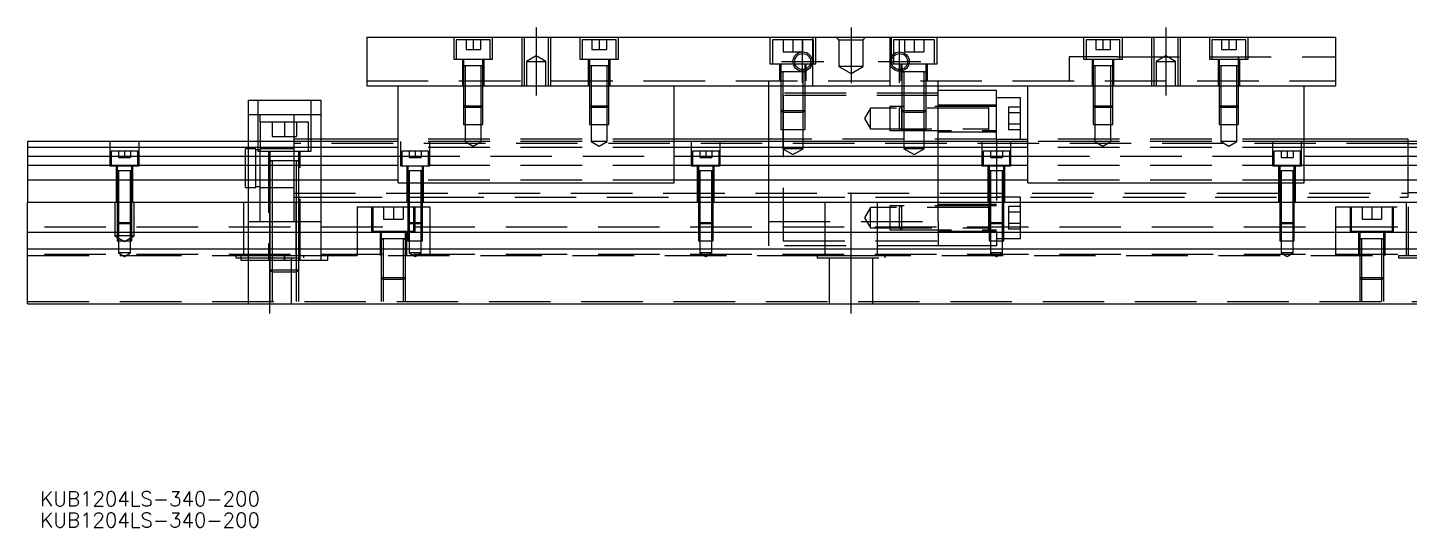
# Model space of a CAD drawing. Extents: x -12 to 491, y -280 to 102.
# Drawn here: x 0 to 285.2, y -279.9 to -176.7 of the extents above; entities that cross this region are included whole.
import ezdxf

# ---------------------------------------------------------------- set-up
doc = ezdxf.new("R2010")
doc.units = 0
doc.linetypes.add('CENTER', pattern=[50.8, 31.75, -6.35, 6.35, -6.35])
doc.linetypes.add('DASHED', pattern=[19.05, 12.7, -6.35])
doc.layers.get('0').update_dxf_attribs({"linetype": 'CONTINUOUS'})
doc.layers.add('CENTER', color=1, linetype='CENTER')
doc.styles.get("Standard").update_dxf_attribs({"font": 'txt.shx', "height": 3, "bigfont": 'bigfont.shx'})

# ---------------------------------------------------------------- blocks, each defined once
blk = doc.blocks.new('*U2')
at = {"color": 7, "linetype": 'CONTINUOUS'}
blk.add_text('KUB1204LS-340-200', height=3, dxfattribs=at).set_placement((2.58, -279.86))
blk = doc.blocks.new('*U3')
at = {"color": 7, "linetype": 'CONTINUOUS'}
blk.add_text('KUB1204LS-340-200', height=3, dxfattribs=at).set_placement((2.58, -275.48))

msp = doc.modelspace()

# ---------------------------------------------------------------- linework, layer by layer
at = {"color": 7, "linetype": 'CONTINUOUS'}
for p, q in [((70, -178.73), (70, -188.73)), ((70, -178.73), (270, -178.73)), ((270, -178.73), (270, -188.73)), ((70, -188.73), (270, -188.73)), ((76.5, -208.73), (76.5, -188.73)), ((133.5, -208.73), (133.5, -188.73)), ((153, -200.23), (153, -188.73)), ((188, -200.23), (188, -188.73)), ((200, -189.73), (188, -189.73)), ((200, -199.73), (200, -189.73)), ((206.5, -208.73), (206.5, -188.73)), ((263.5, -208.73), (263.5, -188.73)), ((45.5, -191.73), (45.5, -200.23)), ((45.5, -191.73), (60.5, -191.73)), ((60.5, -191.73), (60.5, -200.23)), ((205, -191.23), (200, -191.23)), ((205, -199.73), (205, -191.23)), ((76.5, -200.23), (0, -200.23)), ((0, -200.23), (0, -201.48)), ((0, -201.48), (0, -203.26)), ((76.5, -201.48), (0, -201.48)), ((76.5, -199.73), (60.5, -199.73)), ((153, -199.73), (133.5, -199.73)), ((206.5, -200.23), (133.5, -200.23)), ((206.5, -201.48), (133.5, -201.48)), ((200, -199.73), (206.5, -199.73)), ((285, -199.73), (263.5, -199.73)), ((340, -200.23), (263.5, -200.23)), ((340, -201.48), (263.5, -201.48)), ((285, -200.23), (285, -199.73)), ((0, -203.26), (76.5, -203.26)), ((0, -203.26), (0, -205.15)), ((0, -205.15), (0, -208.21)), ((76.5, -205.15), (0, -205.15)), ((133.5, -203.26), (206.5, -203.26)), ((206.5, -205.15), (133.5, -205.15)), ((263.5, -203.26), (340, -203.26)), ((340, -205.15), (263.5, -205.15)), ((76.5, -208.21), (0, -208.21)), ((0, -208.21), (0, -212.73)), ((206.5, -208.21), (133.5, -208.21)), ((340, -208.21), (263.5, -208.21)), ((76.5, -208.73), (133.5, -208.73)), ((206.5, -208.73), (263.5, -208.73)), ((0, -219.03), (0, -212.73)), ((0, -212.73), (340, -212.73)), ((340, -219.03), (0, -219.03)), ((0, -222.43), (0, -219.03)), ((0, -233.73), (0, -222.43)), ((340, -222.43), (0, -222.43)), ((0, -233.73), (340, -233.73))]:
    msp.add_line(p, q, dxfattribs=at)
at = {"color": 3, "linetype": 'DASHED'}
for p, q in [((88, -178.73), (88, -183.23)), ((95.5, -179.23), (88.5, -179.23)), ((88.5, -179.23), (88.5, -183.23)), ((90.5, -179.23), (90.5, -181.23)), ((92, -179.23), (92, -181.23)), ((93.5, -179.23), (93.5, -181.23)), ((95.5, -183.23), (95.5, -179.23)), ((96, -183.23), (96, -178.73)), ((102, -178.73), (102, -188.73)), ((102.5, -178.73), (102.5, -188.73)), ((107.5, -188.73), (107.5, -178.73)), ((108, -188.73), (108, -178.73)), ((114, -178.73), (114, -183.23)), ((121.5, -179.23), (114.5, -179.23)), ((114.5, -179.23), (114.5, -183.23)), ((116.5, -179.23), (116.5, -181.23)), ((118, -179.23), (118, -181.23)), ((119.5, -179.23), (119.5, -181.23)), ((121.5, -183.23), (121.5, -179.23)), ((122, -183.23), (122, -178.73)), ((153.25, -178.73), (153.25, -184.23)), ((162.25, -179.23), (153.75, -179.23)), ((153.75, -179.23), (153.75, -184.23)), ((156, -179.23), (156, -181.73)), ((158, -179.23), (158, -181.73)), ((160, -179.23), (160, -181.73)), ((162, -178.73), (162, -188.73)), ((162.25, -184.23), (162.25, -179.23)), ((162.75, -184.23), (162.75, -178.73)), ((167.5, -179.23), (167, -178.73)), ((167.5, -179.23), (167.5, -184.73)), ((167.5, -179.23), (172.5, -179.23)), ((172.5, -179.23), (173, -178.73)), ((172.5, -184.73), (172.5, -179.23)), ((178, -178.73), (178, -188.73)), ((178.25, -178.73), (178.25, -184.23)), ((187.25, -179.23), (178.75, -179.23)), ((178.75, -179.23), (178.75, -182.17)), ((181, -179.23), (181, -181.73)), ((183, -179.23), (183, -181.73)), ((185, -179.23), (185, -181.73)), ((187.25, -184.23), (187.25, -179.23)), ((187.75, -184.23), (187.75, -178.73)), ((218, -178.73), (218, -183.23)), ((225.5, -179.23), (218.5, -179.23)), ((218.5, -179.23), (218.5, -183.23)), ((220.5, -179.23), (220.5, -181.23)), ((222, -179.23), (222, -181.23)), ((223.5, -179.23), (223.5, -181.23)), ((225.5, -183.23), (225.5, -179.23)), ((226, -183.23), (226, -178.73)), ((232, -178.73), (232, -188.73)), ((232.5, -178.73), (232.5, -188.73)), ((237.5, -188.73), (237.5, -178.73)), ((238, -188.73), (238, -178.73)), ((244, -178.73), (244, -183.23)), ((251.5, -179.23), (244.5, -179.23)), ((244.5, -179.23), (244.5, -183.23)), ((246.5, -179.23), (246.5, -181.23)), ((248, -179.23), (248, -181.23)), ((249.5, -179.23), (249.5, -181.23)), ((251.5, -183.23), (251.5, -179.23)), ((252, -183.23), (252, -178.73)), ((90.5, -181.23), (92, -181.23)), ((92, -181.23), (93.5, -181.23)), ((116.5, -181.23), (118, -181.23)), ((118, -181.23), (119.5, -181.23)), ((156, -181.73), (158, -181.73)), ((158, -181.73), (160, -181.73)), ((178.75, -182.17), (178.75, -182.65)), ((181, -181.73), (183, -181.73)), ((183, -181.73), (185, -181.73)), ((220.5, -181.23), (222, -181.23)), ((222, -181.23), (223.5, -181.23)), ((246.5, -181.23), (248, -181.23)), ((248, -181.23), (249.5, -181.23)), ((88, -183.23), (96, -183.23)), ((89.75, -183.23), (89.75, -188.73)), ((90, -183.23), (90, -184.63)), ((90, -184.62), (90, -184.63)), ((90, -184.63), (90.22, -184.63)), ((90.22, -184.63), (90, -184.63)), ((90, -184.63), (90, -188.73)), ((90, -184.63), (90, -184.63)), ((93.78, -184.63), (90.22, -184.63)), ((90.35, -184.63), (90.35, -188.73)), ((93.65, -188.73), (93.65, -184.63)), ((93.78, -184.63), (94, -184.63)), ((94, -184.63), (93.78, -184.63)), ((94, -184.63), (94, -183.23)), ((94, -184.63), (94, -184.62)), ((94, -188.73), (94, -184.63)), ((94, -184.63), (94, -184.63)), ((94.25, -188.73), (94.25, -183.23)), ((105, -182.58), (103, -183.73)), ((103, -183.73), (105, -183.73)), ((103, -183.73), (103, -188.73)), ((107, -183.73), (105, -182.58)), ((105, -183.73), (107, -183.73)), ((107, -188.73), (107, -183.73)), ((114, -183.23), (122, -183.23)), ((115.75, -183.23), (115.75, -188.73)), ((116, -183.23), (116, -184.63)), ((116, -184.62), (116, -184.63)), ((116.22, -184.63), (116, -184.63)), ((116, -184.63), (116, -188.73)), ((116, -184.63), (116, -184.63)), ((119.78, -184.63), (116.22, -184.63)), ((116.35, -184.63), (116.35, -188.73)), ((119.65, -188.73), (119.65, -184.63)), ((120, -184.63), (119.78, -184.63)), ((120, -184.63), (120, -183.23)), ((120, -184.63), (120, -184.62)), ((120, -188.73), (120, -184.63)), ((120, -184.63), (120, -184.63)), ((120.25, -188.73), (120.25, -183.23)), ((153.25, -184.23), (162.75, -184.23)), ((155.25, -184.23), (155.25, -187.73)), ((155.5, -184.23), (155.5, -185.83)), ((160.5, -185.3), (160.5, -184.23)), ((160.5, -185.67), (160.5, -185.3)), ((160.75, -187.73), (160.75, -184.23)), ((172.5, -184.73), (167.5, -184.73)), ((167.5, -184.73), (170, -186.17)), ((170, -186.17), (172.5, -184.73)), ((178.25, -184.23), (187.75, -184.23)), ((178.75, -182.65), (178.75, -184.23)), ((180.25, -184.23), (180.25, -187.73)), ((180.5, -184.23), (180.5, -185.3)), ((180.5, -185.3), (180.5, -185.67)), ((185.5, -185.83), (185.5, -184.23)), ((185.75, -187.73), (185.75, -184.23)), ((225, -182.73), (215, -182.73)), ((215, -182.73), (215, -187.73)), ((218, -183.23), (226, -183.23)), ((219.75, -183.23), (219.75, -188.73)), ((220, -183.23), (220, -184.63)), ((220, -184.62), (220, -184.63)), ((220.22, -184.63), (220, -184.63)), ((220, -184.63), (220, -188.73)), ((220, -184.63), (220, -184.63)), ((223.78, -184.63), (220.22, -184.63)), ((220.35, -184.63), (220.35, -188.73)), ((223.65, -188.73), (223.65, -184.63)), ((224, -184.63), (223.78, -184.63)), ((224, -184.63), (224, -183.23)), ((224, -184.63), (224, -184.62)), ((224, -188.73), (224, -184.63)), ((224, -184.63), (224, -184.63)), ((224.25, -188.73), (224.25, -183.23)), ((225, -182.73), (270, -182.73)), ((235, -182.58), (233, -183.73)), ((233, -183.73), (235, -183.73)), ((233, -183.73), (233, -188.73)), ((237, -183.73), (235, -182.58)), ((235, -183.73), (237, -183.73)), ((237, -188.73), (237, -183.73)), ((244, -183.23), (252, -183.23)), ((245.75, -183.23), (245.75, -188.73)), ((246, -183.23), (246, -184.63)), ((246, -184.62), (246, -184.63)), ((250, -184.63), (246, -184.63)), ((246, -184.63), (246, -184.63)), ((246, -184.63), (246, -188.73)), ((246.35, -184.63), (246.35, -188.73)), ((249.65, -188.73), (249.65, -184.63)), ((250, -183.23), (250, -182.73)), ((250, -182.73), (250, -183.23)), ((250, -184.63), (250, -183.23)), ((250, -188.73), (250, -184.63)), ((250.25, -188.73), (250.25, -183.23)), ((70, -187.73), (270, -187.73)), ((153, -188.73), (153, -187.73)), ((155.5, -185.83), (155.76, -185.83)), ((155.76, -185.83), (155.5, -185.83)), ((155.5, -185.83), (155.5, -185.84)), ((155.5, -185.83), (155.5, -185.83)), ((155.5, -185.83), (155.5, -187.73)), ((155.5, -187.73), (155.5, -188.73)), ((155.5, -187.73), (155.5, -188.73)), ((160.01, -185.83), (155.76, -185.83)), ((155.9, -185.83), (155.9, -187.73)), ((155.9, -187.73), (155.9, -188.73)), ((160.24, -185.83), (160.01, -185.83)), ((160.1, -187.73), (160.1, -185.83)), ((160.1, -188.73), (160.1, -187.73)), ((160.24, -185.83), (160.5, -185.83)), ((160.5, -185.83), (160.24, -185.83)), ((160.5, -185.83), (160.5, -185.67)), ((160.5, -185.84), (160.5, -185.83)), ((160.5, -187.73), (160.5, -185.83)), ((160.5, -185.83), (160.5, -185.83)), ((160.5, -188.73), (160.5, -187.73)), ((160.5, -188.73), (160.5, -187.73)), ((180.5, -185.67), (180.5, -185.83)), ((180.5, -185.83), (180.76, -185.83)), ((180.76, -185.83), (180.5, -185.83)), ((180.5, -185.83), (180.5, -185.84)), ((180.5, -185.83), (180.5, -185.83)), ((180.5, -185.83), (180.5, -187.73)), ((180.5, -187.73), (180.5, -188.73)), ((180.5, -187.73), (180.5, -188.73)), ((185.24, -185.83), (180.76, -185.83)), ((180.9, -185.83), (180.9, -187.73)), ((180.9, -187.73), (180.9, -188.73)), ((185.1, -187.73), (185.1, -185.83)), ((185.1, -188.73), (185.1, -187.73)), ((185.24, -185.83), (185.5, -185.83)), ((185.5, -185.83), (185.24, -185.83)), ((185.5, -185.84), (185.5, -185.83)), ((185.5, -187.73), (185.5, -185.83)), ((185.5, -185.83), (185.5, -185.83)), ((185.5, -188.73), (185.5, -187.73)), ((185.5, -188.73), (185.5, -187.73)), ((188, -188.73), (188, -187.73)), ((90, -188.73), (90, -192.88)), ((90, -188.73), (90, -192.88)), ((90.35, -188.73), (90.35, -193.23)), ((93.65, -193.23), (93.65, -188.73)), ((94, -192.88), (94, -188.73)), ((94, -192.88), (94, -188.73)), ((116, -188.73), (116, -192.88)), ((116, -188.73), (116, -192.88)), ((116.35, -188.73), (116.35, -193.23)), ((119.65, -193.23), (119.65, -188.73)), ((120, -192.88), (120, -188.73)), ((120, -192.88), (120, -188.73)), ((188, -190.23), (153, -190.23)), ((155.5, -188.73), (155.5, -193.83)), ((155.5, -188.73), (155.5, -193.83)), ((155.9, -188.73), (155.9, -194.23)), ((188, -190.73), (156, -190.73)), ((156, -190.73), (156, -220.73)), ((160.1, -194.23), (160.1, -188.73)), ((160.5, -193.83), (160.5, -188.73)), ((160.5, -193.83), (160.5, -188.73)), ((180.5, -188.73), (180.5, -193.83)), ((180.5, -188.73), (180.5, -193.83)), ((180.9, -188.73), (180.9, -194.23)), ((185.1, -194.23), (185.1, -188.73)), ((185.5, -193.83), (185.5, -188.73)), ((185.5, -193.83), (185.5, -188.73)), ((220, -188.73), (220, -192.88)), ((220, -188.73), (220, -192.88)), ((220.35, -188.73), (220.35, -193.23)), ((223.65, -193.23), (223.65, -188.73)), ((224, -192.88), (224, -188.73)), ((224, -192.88), (224, -188.73)), ((246, -188.73), (246, -192.88)), ((246, -188.73), (246, -192.88)), ((246.35, -188.73), (246.35, -193.23)), ((249.65, -193.23), (249.65, -188.73)), ((250, -192.88), (250, -188.73)), ((250, -192.88), (250, -188.73)), ((47.5, -191.73), (47.5, -202.23)), ((58.5, -202.23), (58.5, -191.73)), ((90, -192.88), (94, -192.88)), ((90, -192.88), (90, -196.73)), ((90, -192.88), (90.35, -193.23)), ((93.65, -193.23), (90.35, -193.23)), ((90.35, -193.23), (90.35, -196.73)), ((93.65, -193.23), (94, -192.88)), ((93.65, -196.73), (93.65, -193.23)), ((94, -196.73), (94, -192.88)), ((116, -192.88), (120, -192.88)), ((116, -192.88), (116, -196.73)), ((116, -192.88), (116.35, -193.23)), ((119.65, -193.23), (116.35, -193.23)), ((116.35, -193.23), (116.35, -196.73)), ((119.65, -193.23), (120, -192.88)), ((119.65, -196.73), (119.65, -193.23)), ((120, -196.73), (120, -192.88)), ((155.5, -193.83), (158.5, -193.83)), ((155.5, -193.83), (155.5, -197.73)), ((155.5, -193.83), (155.9, -194.23)), ((158.5, -193.83), (160.5, -193.83)), ((160.1, -194.23), (160.5, -193.83)), ((160.5, -197.73), (160.5, -193.83)), ((174, -193.38), (172.79, -195.48)), ((174, -197.58), (174, -193.38)), ((198.4, -193.38), (174, -193.38)), ((178, -192.98), (178, -197.98)), ((200, -192.98), (178, -192.98)), ((180.4, -192.98), (180.4, -197.98)), ((180.5, -193.83), (181.5, -193.83)), ((180.5, -193.83), (180.5, -197.73)), ((180.5, -193.83), (180.9, -194.23)), ((181.5, -193.83), (185.5, -193.83)), ((185.1, -194.23), (185.5, -193.83)), ((185.5, -197.73), (185.5, -193.83)), ((200, -192.73), (188, -192.73)), ((198.4, -197.98), (198.4, -192.98)), ((202.5, -193.17), (202.5, -197.79)), ((205, -193.17), (202.5, -193.17)), ((220, -192.88), (224, -192.88)), ((220, -192.88), (220, -196.73)), ((220, -192.88), (220.35, -193.23)), ((223.65, -193.23), (220.35, -193.23)), ((220.35, -193.23), (220.35, -196.73)), ((223.65, -193.23), (224, -192.88)), ((223.65, -196.73), (223.65, -193.23)), ((224, -196.73), (224, -192.88)), ((246, -192.88), (250, -192.88)), ((246, -192.88), (246, -196.73)), ((246, -192.88), (246.35, -193.23)), ((249.65, -193.23), (246.35, -193.23)), ((246.35, -193.23), (246.35, -196.73)), ((249.65, -193.23), (250, -192.88)), ((249.65, -196.73), (249.65, -193.23)), ((250, -196.73), (250, -192.88)), ((48, -194.73), (45.5, -194.73)), ((48, -196.23), (48, -194.73)), ((55, -194.73), (48, -194.73)), ((58, -196.23), (48, -196.23)), ((48, -196.23), (48, -200.23)), ((50.5, -196.23), (50.5, -199.23)), ((53, -196.23), (53, -199.23)), ((55, -196.23), (55, -194.73)), ((60.5, -194.73), (55, -194.73)), ((55, -200.23), (55, -196.23)), ((55.5, -196.23), (55.5, -199.23)), ((58, -200.23), (58, -196.23)), ((90, -196.73), (94, -196.73)), ((90.35, -196.73), (90.35, -200.23)), ((93.65, -200.23), (93.65, -196.73)), ((116, -196.73), (120, -196.73)), ((116.35, -196.73), (116.35, -200.23)), ((119.65, -200.23), (119.65, -196.73)), ((158.5, -194.23), (155.9, -194.23)), ((155.9, -194.23), (155.9, -197.73)), ((160.1, -194.23), (158.5, -194.23)), ((160.1, -197.73), (160.1, -194.23)), ((172.79, -195.48), (174, -197.58)), ((181.5, -194.23), (180.9, -194.23)), ((180.9, -194.23), (180.9, -197.73)), ((185.1, -194.23), (181.5, -194.23)), ((185.1, -197.73), (185.1, -194.23)), ((205, -194.33), (202.5, -194.33)), ((205, -196.63), (202.5, -196.63)), ((220, -196.73), (224, -196.73)), ((220.35, -196.73), (220.35, -200.23)), ((223.65, -200.23), (223.65, -196.73)), ((246, -196.73), (250, -196.73)), ((246.35, -196.73), (246.35, -200.23)), ((249.65, -200.23), (249.65, -196.73)), ((50.5, -199.23), (53, -199.23)), ((53, -199.23), (55.5, -199.23)), ((155.5, -197.73), (160.5, -197.73)), ((155.9, -197.73), (155.9, -201.73)), ((160.1, -201.73), (160.1, -197.73)), ((174, -197.58), (198.4, -197.58)), ((178, -197.98), (200, -197.98)), ((180.5, -197.73), (185.5, -197.73)), ((180.9, -197.73), (180.9, -201.73)), ((185.1, -201.73), (185.1, -197.73)), ((188, -198.23), (200, -198.23)), ((205, -197.79), (202.5, -197.79)), ((17, -200.23), (17, -205.23)), ((22.75, -202.23), (17.25, -202.23)), ((17.25, -202.23), (17.25, -205.23)), ((18.75, -202.23), (18.75, -203.53)), ((20, -202.23), (20, -203.53)), ((21.25, -202.23), (21.25, -203.53)), ((22.75, -205.23), (22.75, -202.23)), ((23, -205.23), (23, -200.23)), ((45, -205.73), (45, -201.73)), ((45.5, -201.73), (45, -201.73)), ((45.5, -200.23), (45.5, -212.73)), ((47.1, -201.73), (45.5, -201.73)), ((47.1, -205.73), (47.1, -201.73)), ((48, -201.93), (47.1, -201.93)), ((47.5, -202.23), (58.5, -202.23)), ((48, -200.23), (48, -202.23)), ((55, -201.73), (48, -201.73)), ((48, -205.73), (48, -202.23)), ((49.75, -202.23), (49.75, -224.73)), ((50, -202.23), (50, -204.23)), ((58, -199.73), (55, -199.73)), ((55, -202.23), (55, -200.23)), ((285, -200.61), (55, -200.61)), ((55, -204.23), (55, -202.23)), ((56, -204.23), (56, -202.23)), ((56.25, -224.73), (56.25, -202.23)), ((60.5, -199.73), (58, -199.73)), ((58, -202.23), (58, -200.23)), ((60.5, -200.23), (60.5, -212.73)), ((133.5, -199.73), (76.5, -199.73)), ((133.5, -200.23), (76.5, -200.23)), ((133.5, -201.48), (76.5, -201.48)), ((77, -200.23), (77, -205.23)), ((82.75, -202.23), (77.25, -202.23)), ((77.25, -202.23), (77.25, -205.23)), ((78.75, -202.23), (78.75, -203.53)), ((80, -202.23), (80, -203.53)), ((81.25, -202.23), (81.25, -203.53)), ((82.75, -205.23), (82.75, -202.23)), ((83, -205.23), (83, -200.23)), ((93.65, -200.23), (90.35, -200.23)), ((90.35, -200.23), (92, -201.18)), ((92, -201.18), (93.65, -200.23)), ((119.65, -200.23), (116.35, -200.23)), ((116.35, -200.23), (118, -201.18)), ((118, -201.18), (119.65, -200.23)), ((137, -200.23), (137, -205.23)), ((142.75, -202.23), (137.25, -202.23)), ((137.25, -202.23), (137.25, -205.23)), ((138.75, -202.23), (138.75, -203.53)), ((140, -202.23), (140, -203.53)), ((141.25, -202.23), (141.25, -203.53)), ((142.75, -205.23), (142.75, -202.23)), ((143, -205.23), (143, -200.23)), ((156, -199.73), (153, -199.73)), ((153, -208.73), (153, -200.23)), ((160.1, -201.73), (155.9, -201.73)), ((155.9, -201.73), (158, -202.94)), ((200, -199.73), (156, -199.73)), ((158, -202.94), (160.1, -201.73)), ((185.1, -201.73), (180.9, -201.73)), ((180.9, -201.73), (183, -202.94)), ((183, -202.94), (185.1, -201.73)), ((188, -208.73), (188, -200.23)), ((197, -200.23), (197, -205.23)), ((202.75, -202.23), (197.25, -202.23)), ((197.25, -202.23), (197.25, -205.23)), ((198.75, -202.23), (198.75, -203.53)), ((200, -199.73), (200, -221.73)), ((201.25, -202.23), (201.25, -203.53)), ((202.75, -205.23), (202.75, -202.23)), ((203, -205.23), (203, -200.23)), ((263.5, -199.73), (206.5, -199.73)), ((221.35, -200.23), (206.5, -200.23)), ((263.5, -201.48), (206.5, -201.48)), ((263.5, -200.23), (220.35, -200.23)), ((220.35, -200.23), (222, -201.18)), ((222, -201.18), (223.65, -200.23)), ((249.65, -200.23), (246.35, -200.23)), ((246.35, -200.23), (248, -201.18)), ((248, -201.18), (249.65, -200.23)), ((257, -200.23), (257, -205.23)), ((262.75, -202.23), (257.25, -202.23)), ((257.25, -202.23), (257.25, -205.23)), ((258.75, -202.23), (258.75, -203.53)), ((260, -202.23), (260, -203.53)), ((261.25, -202.23), (261.25, -203.53)), ((262.75, -205.23), (262.75, -202.23)), ((263, -205.23), (263, -200.23)), ((285, -205.73), (285, -200.23)), ((290, -200.73), (285, -200.73)), ((17, -205.23), (23, -205.23)), ((18.25, -205.23), (18.25, -212.73)), ((18.5, -205.23), (18.5, -206.23)), ((18.75, -203.53), (20, -203.53)), ((20, -203.53), (21.25, -203.53)), ((21.5, -206.23), (21.5, -205.23)), ((21.75, -212.73), (21.75, -205.23)), ((50, -204.22), (50, -204.23)), ((50, -204.23), (50.35, -204.23)), ((50.35, -204.23), (50, -204.23)), ((50, -204.23), (50, -204.23)), ((50, -204.23), (50, -212.73)), ((55.65, -204.23), (50.35, -204.23)), ((50.5, -204.23), (50.5, -212.73)), ((55, -205.73), (55, -204.23)), ((55.5, -212.73), (55.5, -204.23)), ((55.65, -204.23), (56, -204.23)), ((56, -204.23), (55.65, -204.23)), ((56, -204.23), (56, -204.22)), ((56, -204.23), (56, -204.23)), ((56, -212.73), (56, -204.23)), ((76.5, -203.26), (133.5, -203.26)), ((133.5, -205.15), (76.5, -205.15)), ((77, -205.23), (83, -205.23)), ((78.25, -205.23), (78.25, -212.73)), ((78.5, -205.23), (78.5, -206.23)), ((78.75, -203.53), (80, -203.53)), ((80, -203.53), (81.25, -203.53)), ((81.5, -206.23), (81.5, -205.23)), ((81.75, -212.73), (81.75, -205.23)), ((137, -205.23), (143, -205.23)), ((138.25, -205.23), (138.25, -212.73)), ((138.5, -205.23), (138.5, -206.23)), ((138.75, -203.53), (140, -203.53)), ((140, -203.53), (141.25, -203.53)), ((141.5, -206.23), (141.5, -205.23)), ((141.75, -212.73), (141.75, -205.23)), ((197, -205.23), (203, -205.23)), ((198.25, -205.23), (198.25, -212.73)), ((198.5, -205.23), (198.5, -206.23)), ((198.75, -203.53), (200, -203.53)), ((200, -203.53), (201.25, -203.53)), ((201.5, -206.23), (201.5, -205.23)), ((201.75, -212.73), (201.75, -205.23)), ((206.5, -203.26), (263.5, -203.26)), ((263.5, -205.15), (206.5, -205.15)), ((257, -205.23), (263, -205.23)), ((258.25, -205.23), (258.25, -212.73)), ((258.5, -205.23), (258.5, -206.23)), ((258.75, -203.53), (260, -203.53)), ((260, -203.53), (261.25, -203.53)), ((261.5, -206.23), (261.5, -205.23)), ((261.75, -212.73), (261.75, -205.23)), ((18.5, -206.22), (18.5, -206.23)), ((18.5, -206.23), (21.5, -206.23)), ((18.5, -206.23), (18.5, -206.24)), ((18.5, -206.23), (18.5, -212.73)), ((18.75, -206.23), (18.75, -212.73)), ((21.25, -212.73), (21.25, -206.23)), ((21.5, -206.23), (21.5, -206.22)), ((21.5, -206.24), (21.5, -206.23)), ((21.5, -212.73), (21.5, -206.23)), ((45, -209.73), (45, -205.73)), ((47.1, -209.73), (47.1, -205.73)), ((48, -212.73), (48, -205.73)), ((55, -212.73), (55, -205.73)), ((133.5, -208.21), (76.5, -208.21)), ((78.5, -206.22), (78.5, -206.23)), ((78.5, -206.23), (81.5, -206.23)), ((78.5, -206.23), (78.5, -206.24)), ((78.5, -206.23), (78.5, -212.73)), ((78.75, -206.23), (78.75, -212.73)), ((81.25, -212.73), (81.25, -206.23)), ((81.5, -206.23), (81.5, -206.22)), ((81.5, -206.24), (81.5, -206.23)), ((81.5, -212.73), (81.5, -206.23)), ((138.5, -206.22), (138.5, -206.23)), ((138.5, -206.23), (141.5, -206.23)), ((138.5, -206.23), (138.5, -206.24)), ((138.5, -206.23), (138.5, -212.73)), ((138.75, -206.23), (138.75, -212.73)), ((141.25, -212.73), (141.25, -206.23)), ((141.5, -206.23), (141.5, -206.22)), ((141.5, -206.24), (141.5, -206.23)), ((141.5, -212.73), (141.5, -206.23)), ((198.5, -206.22), (198.5, -206.23)), ((198.5, -206.23), (201.5, -206.23)), ((198.5, -206.23), (198.5, -206.24)), ((198.5, -206.23), (198.5, -212.73)), ((198.75, -206.23), (198.75, -212.73)), ((201.25, -212.73), (201.25, -206.23)), ((201.5, -206.23), (201.5, -206.22)), ((201.5, -206.24), (201.5, -206.23)), ((201.5, -212.73), (201.5, -206.23)), ((263.5, -208.21), (206.5, -208.21)), ((258.5, -206.22), (258.5, -206.23)), ((258.5, -206.23), (261.5, -206.23)), ((258.5, -206.23), (258.5, -206.24)), ((258.5, -206.23), (258.5, -212.73)), ((258.75, -206.23), (258.75, -212.73)), ((261.25, -212.73), (261.25, -206.23)), ((261.5, -206.23), (261.5, -206.22)), ((261.5, -206.24), (261.5, -206.23)), ((261.5, -212.73), (261.5, -206.23)), ((285, -211.73), (285, -205.73)), ((45, -209.73), (45.5, -209.73)), ((45.5, -209.73), (47.1, -209.73)), ((47.1, -209.53), (48, -209.53)), ((48, -209.73), (50, -209.73)), ((50, -209.73), (50.5, -209.73)), ((50.5, -209.73), (55, -209.73)), ((55, -210.86), (285, -210.86)), ((153, -212.73), (153, -208.73)), ((188, -212.73), (188, -208.73)), ((285, -210.73), (290, -210.73)), ((18, -212.73), (18, -219.73)), ((18.5, -212.73), (18.5, -216.98)), ((18.5, -212.73), (18.5, -216.98)), ((18.75, -212.73), (18.75, -217.23)), ((21.25, -217.23), (21.25, -212.73)), ((21.5, -216.98), (21.5, -212.73)), ((21.5, -216.98), (21.5, -212.73)), ((22, -219.73), (22, -212.73)), ((44.64, -223.73), (44.64, -212.73)), ((45.5, -212.73), (45.5, -219.03)), ((48, -216.73), (48, -212.73)), ((50, -212.73), (50, -219.03)), ((50.5, -212.73), (50.5, -219.03)), ((55, -211.73), (55.5, -211.73)), ((55, -216.73), (55, -212.73)), ((55.36, -212.73), (55.36, -223.73)), ((55.5, -211.73), (56, -211.73)), ((55.5, -219.03), (55.5, -212.73)), ((56, -211.73), (60.5, -211.73)), ((56, -219.03), (56, -212.73)), ((60.5, -211.73), (78.5, -211.73)), ((60.5, -212.73), (60.5, -219.03)), ((68, -213.73), (78.5, -213.73)), ((68, -213.73), (68, -219.03)), ((71, -213.73), (71, -218.73)), ((71.25, -213.73), (71.25, -218.73)), ((73.5, -213.73), (73.5, -216.23)), ((75.5, -213.73), (75.5, -216.23)), ((77.5, -213.73), (77.5, -216.23)), ((78.5, -211.73), (78.75, -211.73)), ((78.5, -212.73), (78.5, -216.98)), ((78.5, -212.73), (78.5, -216.98)), ((78.5, -213.73), (78.75, -213.73)), ((78.75, -211.73), (81.25, -211.73)), ((78.75, -212.73), (78.75, -217.23)), ((78.75, -213.73), (81.25, -213.73)), ((79.75, -217.23), (79.75, -213.73)), ((80, -218.73), (80, -213.73)), ((81.25, -211.73), (81.5, -211.73)), ((81.25, -217.23), (81.25, -212.73)), ((81.25, -213.73), (81.5, -213.73)), ((81.5, -211.73), (138.5, -211.73)), ((81.5, -216.98), (81.5, -212.73)), ((81.5, -216.98), (81.5, -212.73)), ((81.5, -213.73), (83, -213.73)), ((83, -213.73), (83, -219.03)), ((138.5, -211.73), (138.75, -211.73)), ((138.5, -212.73), (138.5, -216.98)), ((138.5, -212.73), (138.5, -216.98)), ((138.75, -211.73), (141.25, -211.73)), ((138.75, -212.73), (138.75, -217.23)), ((141.25, -211.73), (141.5, -211.73)), ((141.25, -217.23), (141.25, -212.73)), ((141.5, -211.73), (153, -211.73)), ((141.5, -216.98), (141.5, -212.73)), ((141.5, -216.98), (141.5, -212.73)), ((153, -211.73), (156, -211.73)), ((153, -216.73), (153, -212.73)), ((156, -211.73), (188, -211.73)), ((156, -211.73), (188, -211.73)), ((164.64, -223.73), (164.64, -212.73)), ((174, -213.88), (172.79, -215.98)), ((174, -218.08), (174, -213.88)), ((198.4, -213.88), (174, -213.88)), ((175.36, -212.73), (175.36, -223.73)), ((178, -213.48), (178, -218.48)), ((200, -213.48), (178, -213.48)), ((180.4, -213.48), (180.4, -218.48)), ((188, -211.73), (198.5, -211.73)), ((188, -211.73), (285, -211.73)), ((188, -216.73), (188, -212.73)), ((200, -213.23), (188, -213.23)), ((198.4, -218.48), (198.4, -213.48)), ((198.5, -212.73), (198.5, -216.98)), ((198.5, -212.73), (198.5, -216.98)), ((198.75, -212.73), (198.75, -217.23)), ((205, -211.73), (200, -211.73)), ((201.25, -217.23), (201.25, -212.73)), ((201.5, -216.98), (201.5, -212.73)), ((201.5, -216.98), (201.5, -212.73)), ((202.5, -213.67), (202.5, -218.29)), ((205, -213.67), (202.5, -213.67)), ((205, -220.23), (205, -211.73)), ((258.5, -212.73), (258.5, -216.98)), ((258.5, -212.73), (258.5, -216.98)), ((258.75, -212.73), (258.75, -217.23)), ((261.25, -217.23), (261.25, -212.73)), ((261.5, -216.98), (261.5, -212.73)), ((261.5, -216.98), (261.5, -212.73)), ((270, -213.73), (285, -213.73)), ((270, -213.73), (270, -219.03)), ((273, -213.73), (273, -218.73)), ((273.25, -213.73), (273.25, -218.73)), ((275.5, -213.73), (275.5, -216.23)), ((277.5, -213.73), (277.5, -216.23)), ((279.5, -213.73), (279.5, -216.23)), ((281.75, -218.73), (281.75, -213.73)), ((282, -218.73), (282, -213.73)), ((284.64, -223.73), (284.64, -212.73)), ((285, -213.73), (285, -219.03)), ((45.5, -216.73), (48, -216.73)), ((48, -216.73), (50, -216.73)), ((50, -216.73), (50.5, -216.73)), ((50.5, -216.73), (55, -216.73)), ((55, -216.73), (60.5, -216.73)), ((73.5, -216.23), (75.5, -216.23)), ((75.5, -216.23), (77.5, -216.23)), ((153, -216.73), (188, -216.73)), ((153, -219.03), (153, -216.73)), ((172.79, -215.98), (174, -218.08)), ((188, -216.73), (188, -219.03)), ((205, -214.83), (202.5, -214.83)), ((275.5, -216.23), (277.5, -216.23)), ((277.5, -216.23), (279.5, -216.23)), ((340, -217.88), (0, -217.88)), ((18.5, -216.98), (21.5, -216.98)), ((18.5, -216.98), (18.5, -219.03)), ((18.5, -216.98), (18.75, -217.23)), ((18.5, -219.03), (18.5, -220.73)), ((21.25, -217.23), (18.75, -217.23)), ((18.75, -217.23), (18.75, -220.73)), ((21.25, -217.23), (21.5, -216.98)), ((21.25, -220.73), (21.25, -217.23)), ((21.5, -219.03), (21.5, -216.98)), ((21.5, -220.73), (21.5, -219.03)), ((45.5, -219.03), (45.5, -222.43)), ((50, -219.03), (50, -222.43)), ((50.5, -219.03), (50.5, -222.43)), ((55.5, -222.43), (55.5, -219.03)), ((56, -222.43), (56, -219.03)), ((60.5, -219.03), (60.5, -222.43)), ((68, -219.03), (68, -222.43)), ((71, -218.73), (80, -218.73)), ((72.75, -218.73), (72.75, -223.73)), ((73, -218.73), (73, -219.03)), ((73, -219.03), (73, -220.33)), ((78, -219.03), (78, -218.73)), ((78, -220.33), (78, -219.03)), ((78.25, -223.73), (78.25, -218.73)), ((78.5, -216.98), (81.5, -216.98)), ((78.5, -216.98), (78.5, -219.03)), ((78.5, -216.98), (78.75, -217.23)), ((78.5, -219.03), (78.5, -220.73)), ((81.25, -217.23), (78.75, -217.23)), ((78.75, -217.23), (78.75, -220.73)), ((79.75, -218.73), (79.75, -217.23)), ((81.25, -217.23), (81.5, -216.98)), ((81.25, -220.73), (81.25, -217.23)), ((81.5, -219.03), (81.5, -216.98)), ((81.5, -220.73), (81.5, -219.03)), ((83, -219.03), (83, -222.43)), ((138.5, -216.98), (141.5, -216.98)), ((138.5, -216.98), (138.5, -219.03)), ((138.5, -216.98), (138.75, -217.23)), ((138.5, -219.03), (138.5, -220.73)), ((141.25, -217.23), (138.75, -217.23)), ((138.75, -217.23), (138.75, -220.73)), ((141.25, -217.23), (141.5, -216.98)), ((141.25, -220.73), (141.25, -217.23)), ((141.5, -219.03), (141.5, -216.98)), ((141.5, -220.73), (141.5, -219.03)), ((188, -219.01), (153, -219.01)), ((153, -221.73), (153, -219.03)), ((174, -218.08), (198.4, -218.08)), ((178, -218.48), (200, -218.48)), ((188, -218.73), (200, -218.73)), ((188, -219.03), (188, -221.73)), ((198.5, -216.98), (201.5, -216.98)), ((198.5, -216.98), (198.5, -219.03)), ((198.5, -216.98), (198.75, -217.23)), ((198.5, -219.03), (198.5, -220.73)), ((201.25, -217.23), (198.75, -217.23)), ((198.75, -217.23), (198.75, -220.73)), ((201.25, -217.23), (201.5, -216.98)), ((201.25, -220.73), (201.25, -217.23)), ((201.5, -219.03), (201.5, -216.98)), ((201.5, -220.73), (201.5, -219.03)), ((205, -217.13), (202.5, -217.13)), ((205, -218.29), (202.5, -218.29)), ((258.5, -216.98), (261.5, -216.98)), ((258.5, -216.98), (258.5, -219.03)), ((258.5, -216.98), (258.75, -217.23)), ((258.5, -219.03), (258.5, -220.73)), ((261.25, -217.23), (258.75, -217.23)), ((258.75, -217.23), (258.75, -220.73)), ((261.25, -217.23), (261.5, -216.98)), ((261.25, -220.73), (261.25, -217.23)), ((261.5, -219.03), (261.5, -216.98)), ((261.5, -220.73), (261.5, -219.03)), ((270, -219.03), (270, -222.43)), ((273, -218.73), (282, -218.73)), ((274.75, -218.73), (274.75, -223.73)), ((275, -218.73), (275, -219.03)), ((275, -219.03), (275, -220.33)), ((280, -219.03), (280, -218.73)), ((280, -220.33), (280, -219.03)), ((280.25, -223.73), (280.25, -218.73)), ((285, -219.03), (285, -222.43)), ((22, -219.73), (18, -219.73)), ((18, -219.73), (20, -220.88)), ((18.5, -220.73), (21.5, -220.73)), ((18.75, -220.73), (18.75, -223.23)), ((20, -220.88), (22, -219.73)), ((21.25, -223.23), (21.25, -220.73)), ((45.5, -222.43), (45.5, -223.73)), ((50, -222.43), (50, -223.73)), ((50.5, -222.43), (50.5, -223.73)), ((55.5, -223.73), (55.5, -222.43)), ((56, -223.73), (56, -222.43)), ((60.5, -222.43), (60.5, -224.73)), ((68, -222.43), (68, -223.73)), ((73, -220.33), (73.26, -220.33)), ((73.26, -220.33), (73, -220.33)), ((73, -220.33), (73, -220.34)), ((73, -220.33), (73, -220.33)), ((73, -220.33), (73, -222.43)), ((73, -222.43), (73, -223.73)), ((77.74, -220.33), (73.26, -220.33)), ((73.4, -220.33), (73.4, -222.43)), ((73.4, -222.43), (73.4, -223.73)), ((77.6, -222.43), (77.6, -220.33)), ((77.6, -223.73), (77.6, -222.43)), ((77.74, -220.33), (78, -220.33)), ((78, -220.33), (77.74, -220.33)), ((78, -220.34), (78, -220.33)), ((78, -222.43), (78, -220.33)), ((78, -220.33), (78, -220.33)), ((78, -223.73), (78, -222.43)), ((78.5, -220.73), (81.5, -220.73)), ((78.75, -220.73), (78.75, -223.23)), ((81.25, -223.23), (81.25, -220.73)), ((83, -222.43), (83, -223.73)), ((138.5, -220.73), (141.5, -220.73)), ((138.75, -220.73), (138.75, -223.23)), ((141.25, -223.23), (141.25, -220.73)), ((188, -221.73), (153, -221.73)), ((156, -220.73), (188, -220.73)), ((200, -221.73), (188, -221.73)), ((198.5, -220.73), (201.5, -220.73)), ((198.75, -220.73), (198.75, -223.23)), ((200, -220.23), (205, -220.23)), ((201.25, -223.23), (201.25, -220.73)), ((258.5, -220.73), (261.5, -220.73)), ((258.75, -220.73), (258.75, -223.23)), ((261.25, -223.23), (261.25, -220.73)), ((270, -222.43), (270, -223.73)), ((275, -220.33), (275.26, -220.33)), ((275.26, -220.33), (275, -220.33)), ((275, -220.33), (275, -220.33)), ((275, -220.33), (275, -222.43)), ((275, -220.33), (275, -220.34)), ((275, -222.43), (275, -223.73)), ((279.74, -220.33), (275.26, -220.33)), ((275.4, -220.33), (275.4, -222.43)), ((275.4, -222.43), (275.4, -223.73)), ((279.6, -222.43), (279.6, -220.33)), ((279.6, -223.73), (279.6, -222.43)), ((279.74, -220.33), (280, -220.33)), ((280, -220.33), (279.74, -220.33)), ((280, -222.43), (280, -220.33)), ((280, -220.33), (280, -220.33)), ((280, -220.34), (280, -220.33)), ((280, -223.73), (280, -222.43)), ((285, -222.43), (285, -223.73)), ((340, -223.58), (0, -223.58)), ((0, -223.73), (44.64, -223.73)), ((21.25, -223.23), (18.75, -223.23)), ((18.75, -223.23), (20, -223.95)), ((20, -223.95), (21.25, -223.23)), ((43, -223.73), (57, -223.73)), ((43, -223.73), (43, -224.23)), ((43, -224.23), (57, -224.23)), ((44, -223.73), (44, -224.73)), ((44, -224.73), (53, -224.73)), ((44.64, -223.73), (55.36, -223.73)), ((45.5, -223.73), (45.5, -224.23)), ((45.5, -224.23), (45.5, -233.73)), ((50, -223.73), (50, -224.73)), ((50, -224.73), (50, -226.73)), ((50, -224.73), (50, -226.73)), ((50.5, -223.73), (50.5, -224.73)), ((50.5, -224.73), (50.5, -227.23)), ((53, -223.73), (53, -224.73)), ((53, -224.73), (53, -223.73)), ((53, -224.73), (62, -224.73)), ((54.5, -233.73), (54.5, -224.23)), ((55.36, -223.73), (284.64, -223.73)), ((55.5, -224.73), (55.5, -223.73)), ((55.5, -227.23), (55.5, -224.73)), ((56, -224.73), (56, -223.73)), ((56, -226.73), (56, -224.73)), ((56, -226.73), (56, -224.73)), ((57, -224.23), (57, -223.73)), ((62, -224.73), (62, -223.73)), ((73, -223.73), (73, -228.33)), ((73, -223.73), (73, -228.33)), ((73.4, -223.73), (73.4, -228.73)), ((77.6, -228.73), (77.6, -223.73)), ((78, -228.33), (78, -223.73)), ((78, -228.33), (78, -223.73)), ((81.25, -223.23), (78.75, -223.23)), ((78.75, -223.23), (80, -223.95)), ((80, -223.95), (81.25, -223.23)), ((141.25, -223.23), (138.75, -223.23)), ((138.75, -223.23), (140, -223.95)), ((140, -223.95), (141.25, -223.23)), ((163, -223.73), (177, -223.73)), ((163, -223.73), (163, -224.23)), ((163, -224.23), (177, -224.23)), ((165.5, -224.23), (165.5, -233.73)), ((174.5, -233.73), (174.5, -224.23)), ((177, -224.23), (177, -223.73)), ((201.25, -223.23), (198.75, -223.23)), ((198.75, -223.23), (200, -223.95)), ((200, -223.95), (201.25, -223.23)), ((261.25, -223.23), (258.75, -223.23)), ((258.75, -223.23), (260, -223.95)), ((260, -223.95), (261.25, -223.23)), ((275, -223.73), (275, -228.33)), ((275, -223.73), (275, -228.33)), ((275.4, -223.73), (275.4, -228.73)), ((279.6, -228.73), (279.6, -223.73)), ((280, -228.33), (280, -223.73)), ((280, -228.33), (280, -223.73)), ((283, -223.73), (297, -223.73)), ((283, -223.73), (283, -224.23)), ((283, -224.23), (297, -224.23)), ((284.64, -223.73), (295.36, -223.73)), ((50, -226.73), (56, -226.73)), ((50, -226.73), (50, -233.23)), ((50, -226.73), (50.5, -227.23)), ((55.5, -227.23), (50.5, -227.23)), ((50.5, -227.23), (50.5, -233.23)), ((55.5, -227.23), (56, -226.73)), ((55.5, -233.23), (55.5, -227.23)), ((56, -233.23), (56, -226.73)), ((73, -228.33), (78, -228.33)), ((73, -228.33), (73, -233.23)), ((73, -228.33), (73.4, -228.73)), ((77.6, -228.73), (73.4, -228.73)), ((73.4, -228.73), (73.4, -233.23)), ((77.6, -228.73), (78, -228.33)), ((77.6, -233.23), (77.6, -228.73)), ((78, -233.23), (78, -228.33)), ((275, -228.33), (280, -228.33)), ((275, -228.33), (275, -233.23)), ((275, -228.33), (275.4, -228.73)), ((279.6, -228.73), (275.4, -228.73)), ((275.4, -228.73), (275.4, -233.23)), ((279.6, -228.73), (280, -228.33)), ((279.6, -233.23), (279.6, -228.73)), ((280, -233.23), (280, -228.33)), ((0, -233.23), (340, -233.23))]:
    msp.add_line(p, q, dxfattribs=at)
at = {"color": 3, "linetype": 'CONTINUOUS'}
for p, q in [((180.4, -192.98), (180, -193.38)), ((180, -197.58), (180, -193.38)), ((180.4, -197.98), (180, -197.58)), ((180.4, -213.48), (180, -213.88)), ((180, -218.08), (180, -213.88)), ((180.4, -218.48), (180, -218.08))]:
    msp.add_line(p, q, dxfattribs=at)
for centre in [(160, -183.73), (180, -183.73)]:
    msp.add_circle(centre, 2, dxfattribs=at)
at = {"color": 7, "linetype": 'CONTINUOUS'}
for centre in [(160, -183.73), (180, -183.73)]:
    msp.add_circle(centre, 1.65, dxfattribs=at)
at = {"layer": 'CENTER', "color": 1, "linetype": 'CENTER'}
for p, q in [((105, -176.73), (105, -190.73)), ((170, -176.73), (170, -188.17)), ((235, -176.73), (235, -190.73)), ((160, -188.13), (160, -179.33)), ((180, -188.13), (180, -179.33)), ((155.6, -183.73), (164.4, -183.73)), ((175.6, -183.73), (184.4, -183.73)), ((50, -235.73), (50, -210.73)), ((170, -235.73), (170, -210.73))]:
    msp.add_line(p, q, dxfattribs=at)

# ---------------------------------------------------------------- block references
at = {"color": 7, "linetype": 'CONTINUOUS'}
for name in ['*U3', '*U2']:
    msp.add_blockref(name, (0, 0), dxfattribs=at)

doc.saveas('drawing.dxf')
